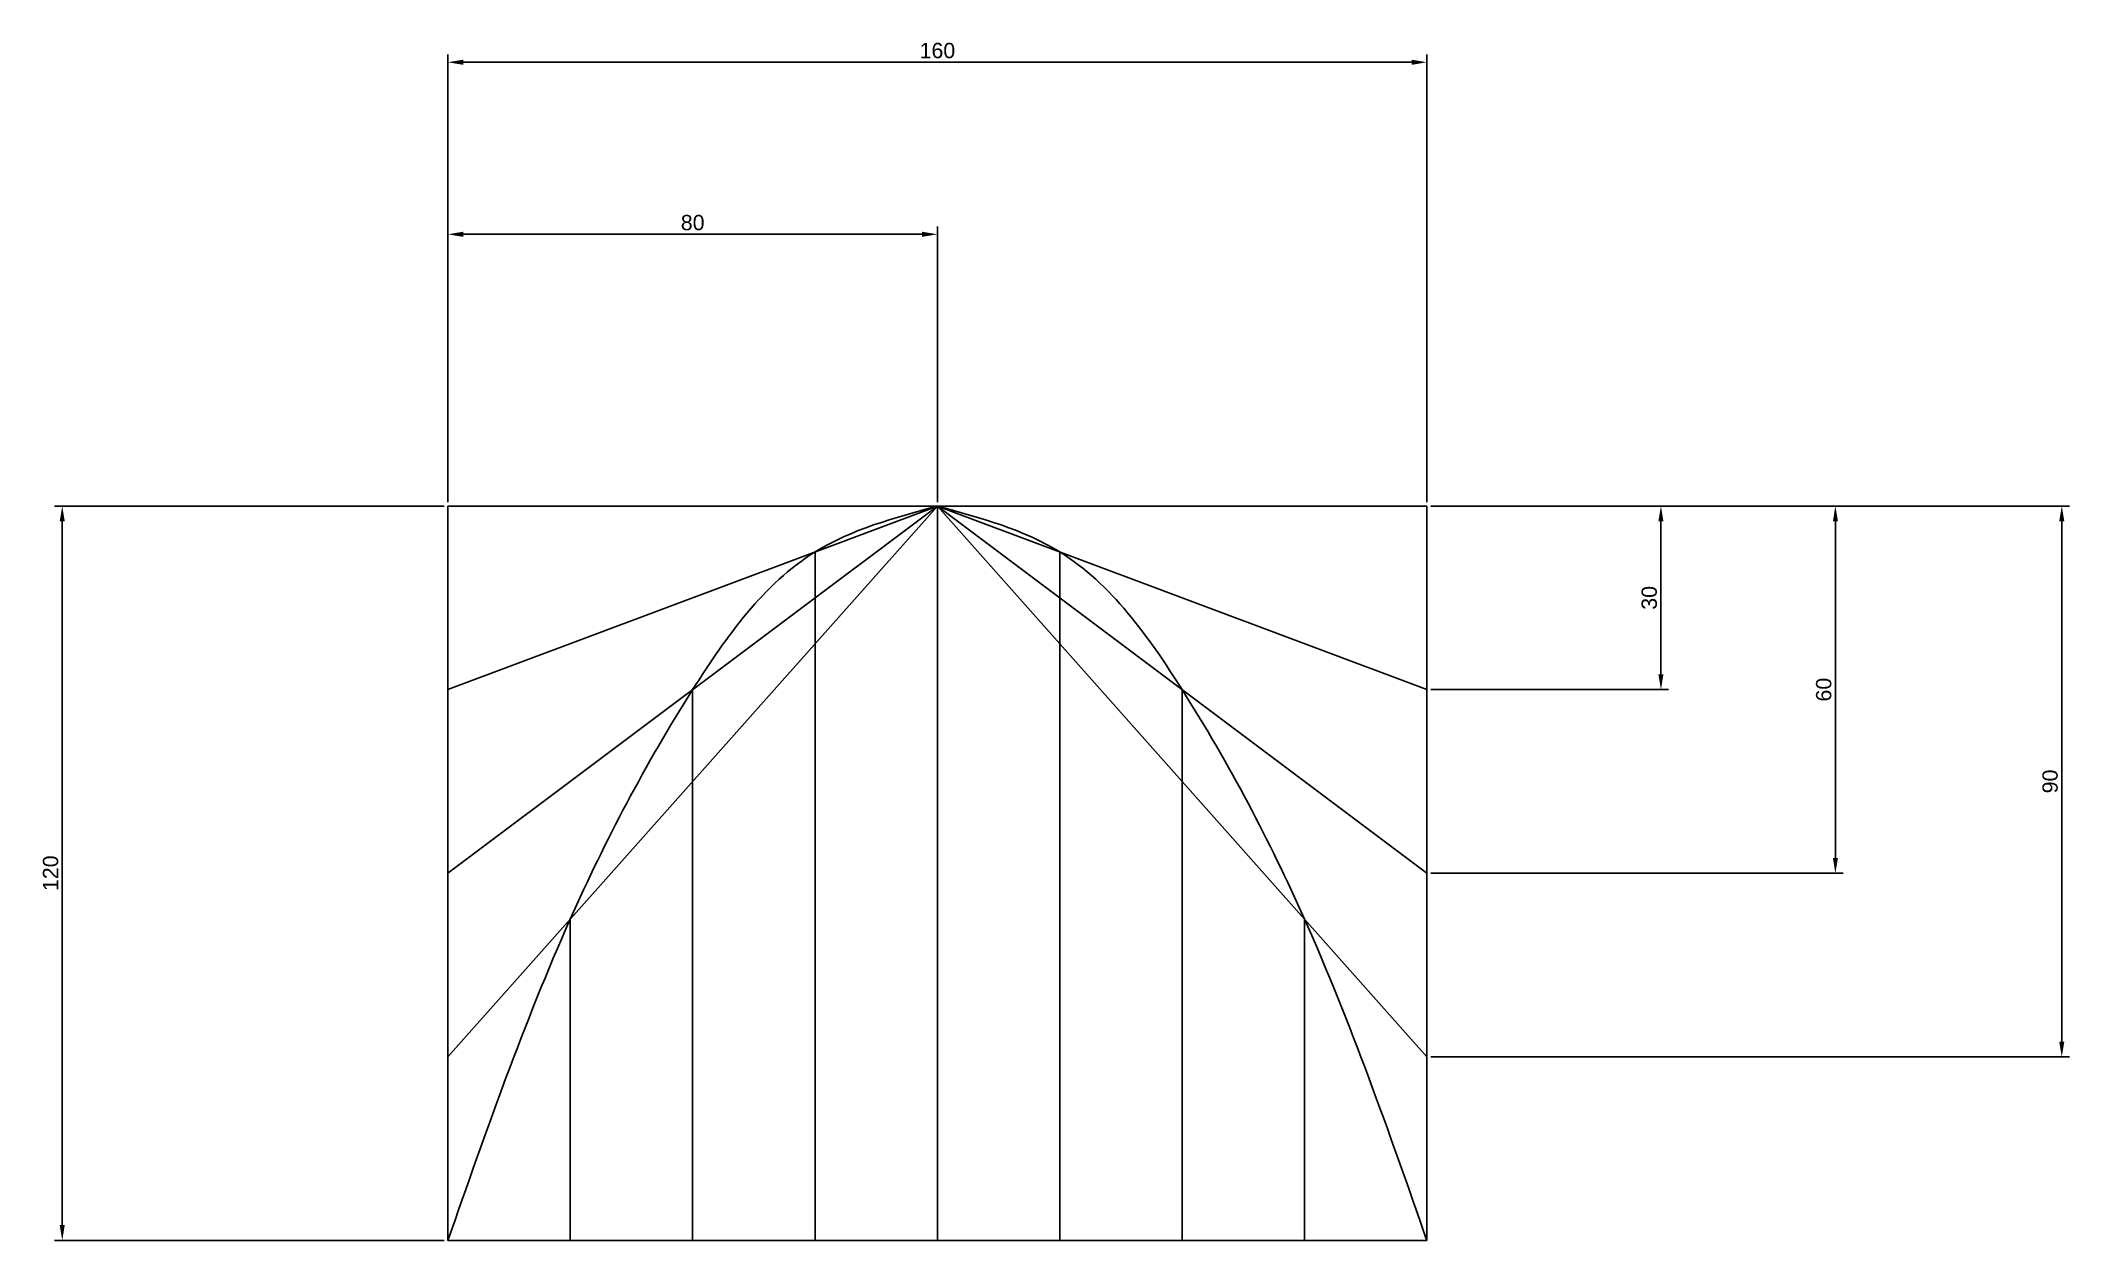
# Model space of a CAD drawing. Header units: millimetres. Extents: x 3876 to 4208, y 140 to 336.
import ezdxf

# ---------------------------------------------------------------- set-up
doc = ezdxf.new("R2010")
doc.units = ezdxf.units.MM
doc.styles.get("Standard").update_dxf_attribs({"font": 'arial.ttf'})
doc.dimstyles.new('ISO-25', dxfattribs={"dimtxt": 2.5, "dimasz": 2.5, "dimexe": 1.25, "dimexo": 0.625, "dimtad": 1, "dimtxsty": 'Standard', "dimcen": 2.5, "dimadec": 0, "dimazin": 0, "dimtfac": 1, "dimtmove": 0, "dimatfit": 3, "dimfxl": 1, "dimarcsym": 0})

# ---------------------------------------------------------------- blocks, each defined once
blk = doc.blocks.new('*D1')
at = {"color": 0, "lineweight": -2, "transparency": 16777216}
for p, q in [((3942.08, 259.76), (3878.43, 259.76)), ((3879.68, 257.26), (3879.68, 142.26)), ((3942.08, 139.76), (3878.43, 139.76))]:
    blk.add_line(p, q, dxfattribs=at)
at = {"color": 0, "transparency": 16777216}
for points in [[(3879.26, 257.26), (3880.09, 257.26), (3879.68, 259.76)], [(3879.26, 142.26), (3880.09, 142.26), (3879.68, 139.76)]]:
    blk.add_solid(points, dxfattribs=at)
at = {"layer": 'Defpoints', "color": 0, "transparency": 16777216}
for p in [(3942.71, 259.76), (3879.68, 139.76), (3942.71, 139.76)]:
    blk.add_point(p, dxfattribs=at)
at = {"color": 0, "transparency": 16777216, "insert": (3877.78, 199.76), "char_height": 2.5, "attachment_point": 5, "rotation": 90}
blk.add_mtext('120', dxfattribs=at)
blk = doc.blocks.new('*D2')
at = {"color": 0, "lineweight": -2, "transparency": 16777216}
for p, q in [((3942.71, 260.39), (3942.71, 305.42)), ((4022.71, 260.39), (4022.71, 305.42)), ((3945.21, 304.17), (4020.21, 304.17))]:
    blk.add_line(p, q, dxfattribs=at)
at = {"color": 0, "transparency": 16777216}
for points in [[(3945.21, 304.59), (3945.21, 303.75), (3942.71, 304.17)], [(4020.21, 304.59), (4020.21, 303.75), (4022.71, 304.17)]]:
    blk.add_solid(points, dxfattribs=at)
at = {"layer": 'Defpoints', "color": 0, "transparency": 16777216}
for p in [(4022.71, 304.17), (3942.71, 259.76), (4022.71, 259.76)]:
    blk.add_point(p, dxfattribs=at)
at = {"color": 0, "transparency": 16777216, "insert": (3982.71, 306.07), "char_height": 2.5, "attachment_point": 5}
blk.add_mtext('80', dxfattribs=at)
blk = doc.blocks.new('*D3')
at = {"color": 0, "lineweight": -2, "transparency": 16777216}
for p, q in [((3942.71, 260.39), (3942.71, 333.53)), ((4100.21, 332.28), (3945.21, 332.28)), ((4102.71, 260.39), (4102.71, 333.53))]:
    blk.add_line(p, q, dxfattribs=at)
at = {"color": 0, "transparency": 16777216}
for points in [[(3945.21, 332.7), (3945.21, 331.86), (3942.71, 332.28)], [(4100.21, 332.7), (4100.21, 331.86), (4102.71, 332.28)]]:
    blk.add_solid(points, dxfattribs=at)
at = {"layer": 'Defpoints', "color": 0, "transparency": 16777216}
for p in [(3942.71, 332.28), (3942.71, 259.76), (4102.71, 259.76)]:
    blk.add_point(p, dxfattribs=at)
at = {"color": 0, "transparency": 16777216, "insert": (4022.71, 334.18), "char_height": 2.5, "attachment_point": 5}
blk.add_mtext('160', dxfattribs=at)
blk = doc.blocks.new('*D4')
at = {"color": 0, "lineweight": -2, "transparency": 16777216}
for p, q in [((4103.33, 259.76), (4142.21, 259.76)), ((4140.96, 257.26), (4140.96, 232.26)), ((4103.33, 229.76), (4142.21, 229.76))]:
    blk.add_line(p, q, dxfattribs=at)
at = {"color": 0, "transparency": 16777216}
for points in [[(4140.54, 257.26), (4141.37, 257.26), (4140.96, 259.76)], [(4140.54, 232.26), (4141.37, 232.26), (4140.96, 229.76)]]:
    blk.add_solid(points, dxfattribs=at)
at = {"layer": 'Defpoints', "color": 0, "transparency": 16777216}
for p in [(4102.71, 259.76), (4102.71, 229.76), (4140.96, 229.76)]:
    blk.add_point(p, dxfattribs=at)
at = {"color": 0, "transparency": 16777216, "insert": (4139.06, 244.76), "char_height": 2.5, "attachment_point": 5, "rotation": 90}
blk.add_mtext('30', dxfattribs=at)
blk = doc.blocks.new('*D5')
at = {"color": 0, "lineweight": -2, "transparency": 16777216}
for p, q in [((4103.33, 259.76), (4170.72, 259.76)), ((4169.47, 257.26), (4169.47, 202.26)), ((4103.33, 199.76), (4170.72, 199.76))]:
    blk.add_line(p, q, dxfattribs=at)
at = {"color": 0, "transparency": 16777216}
for points in [[(4169.06, 257.26), (4169.89, 257.26), (4169.47, 259.76)], [(4169.06, 202.26), (4169.89, 202.26), (4169.47, 199.76)]]:
    blk.add_solid(points, dxfattribs=at)
at = {"layer": 'Defpoints', "color": 0, "transparency": 16777216}
for p in [(4102.71, 259.76), (4102.71, 199.76), (4169.47, 199.76)]:
    blk.add_point(p, dxfattribs=at)
at = {"color": 0, "transparency": 16777216, "insert": (4167.57, 229.76), "char_height": 2.5, "attachment_point": 5, "rotation": 90}
blk.add_mtext('60', dxfattribs=at)
blk = doc.blocks.new('*D6')
at = {"color": 0, "lineweight": -2, "transparency": 16777216}
for p, q in [((4103.33, 259.76), (4207.72, 259.76)), ((4206.47, 257.26), (4206.47, 172.26)), ((4103.33, 169.76), (4207.72, 169.76))]:
    blk.add_line(p, q, dxfattribs=at)
at = {"color": 0, "transparency": 16777216}
for points in [[(4206.05, 257.26), (4206.89, 257.26), (4206.47, 259.76)], [(4206.05, 172.26), (4206.89, 172.26), (4206.47, 169.76)]]:
    blk.add_solid(points, dxfattribs=at)
at = {"layer": 'Defpoints', "color": 0, "transparency": 16777216}
for p in [(4102.71, 259.76), (4102.71, 169.76), (4206.47, 169.76)]:
    blk.add_point(p, dxfattribs=at)
at = {"color": 0, "transparency": 16777216, "insert": (4204.57, 214.76), "char_height": 2.5, "attachment_point": 5, "rotation": 90}
blk.add_mtext('90', dxfattribs=at)

msp = doc.modelspace()

# ---------------------------------------------------------------- linework, layer by layer
for p, q in [((3942.708, 259.761), (4022.708, 259.761)), ((3942.708, 259.761), (3942.708, 139.761)), ((3942.708, 229.761), (4022.708, 259.761)), ((4022.708, 259.761), (3942.708, 199.761)), ((3942.708, 169.761), (4022.708, 259.761)), ((4022.708, 259.761), (4022.708, 139.761)), ((4102.708, 259.761), (4022.708, 259.761)), ((4022.708, 259.761), (4022.708, 139.761)), ((4102.708, 229.761), (4022.708, 259.761)), ((4022.708, 259.761), (4102.708, 199.761)), ((4102.708, 169.761), (4022.708, 259.761)), ((4102.708, 259.761), (4102.708, 139.761)), ((4002.708, 139.761), (4002.708, 252.261)), ((4042.708, 139.761), (4042.708, 252.261)), ((3942.708, 199.761), (3942.708, 229.761)), ((3982.708, 139.761), (3982.708, 229.761)), ((4062.708, 139.761), (4062.708, 229.761)), ((4102.708, 199.761), (4102.708, 229.761)), ((3942.708, 169.761), (3942.708, 199.761)), ((3942.708, 199.761), (3942.708, 164.848)), ((4102.708, 169.761), (4102.708, 199.761)), ((4102.708, 199.761), (4102.708, 164.848)), ((3962.708, 139.761), (3962.708, 192.261)), ((4082.708, 139.761), (4082.708, 192.261)), ((3942.708, 139.761), (3942.708, 169.761)), ((4102.708, 139.761), (4102.708, 169.761)), ((4022.708, 139.761), (3942.708, 139.761)), ((3942.708, 139.761), (3962.708, 139.761)), ((4022.708, 139.761), (3942.708, 139.761)), ((3942.708, 139.761), (3962.708, 139.761)), ((3962.708, 139.761), (3982.708, 139.761)), ((3962.708, 139.761), (3982.708, 139.761)), ((3982.708, 139.761), (4002.708, 139.761)), ((3982.708, 139.761), (4002.708, 139.761)), ((4022.708, 139.761), (4102.708, 139.761)), ((4022.708, 139.761), (4102.708, 139.761)), ((4062.708, 139.761), (4042.708, 139.761)), ((4062.708, 139.761), (4042.708, 139.761)), ((4082.708, 139.761), (4062.708, 139.761)), ((4082.708, 139.761), (4062.708, 139.761)), ((4102.708, 139.761), (4082.708, 139.761)), ((4102.708, 139.761), (4082.708, 139.761))]:
    msp.add_line(p, q)
at = {"color": 6}
for points in [[(3942.708, 139.761), (3962.708, 192.261), (3982.708, 229.761), (4002.708, 252.261), (4022.708, 259.761)], [(4102.708, 139.761), (4082.708, 192.261), (4062.708, 229.761), (4042.708, 252.261), (4022.708, 259.761)]]:
    msp.add_spline(points, degree=3, dxfattribs=at)

# ---------------------------------------------------------------- dimensions: what is measured, and where the dimension line sits
for base, p1, p2, picture, middle in [((3942.708, 332.28), (4102.708, 259.761), (3942.708, 259.761), '*D3', (4022.708, 334.181)), ((4022.708, 304.171), (3942.708, 259.761), (4022.708, 259.761), '*D2', (3982.708, 306.073))]:
    dim = msp.add_linear_dim(base=base, p1=p1, p2=p2, dimstyle='ISO-25')
    dim.commit()
    dim.dimension.update_dxf_attribs({"geometry": picture, "text_midpoint": middle})
for base, p1, p2, picture, middle in [((3879.677, 139.761), (3942.708, 259.761), (3942.708, 139.761), '*D1', (3877.776, 199.761)), ((4140.957, 229.761), (4102.708, 259.761), (4102.708, 229.761), '*D4', (4139.055, 244.761)), ((4169.475, 199.761), (4102.708, 259.761), (4102.708, 199.761), '*D5', (4167.573, 229.761)), ((4206.47, 169.761), (4102.708, 259.761), (4102.708, 169.761), '*D6', (4204.569, 214.761))]:
    dim = msp.add_linear_dim(base=base, p1=p1, p2=p2, angle=90, dimstyle='ISO-25')
    dim.commit()
    dim.dimension.update_dxf_attribs({"geometry": picture, "text_midpoint": middle})

doc.saveas('drawing.dxf')
